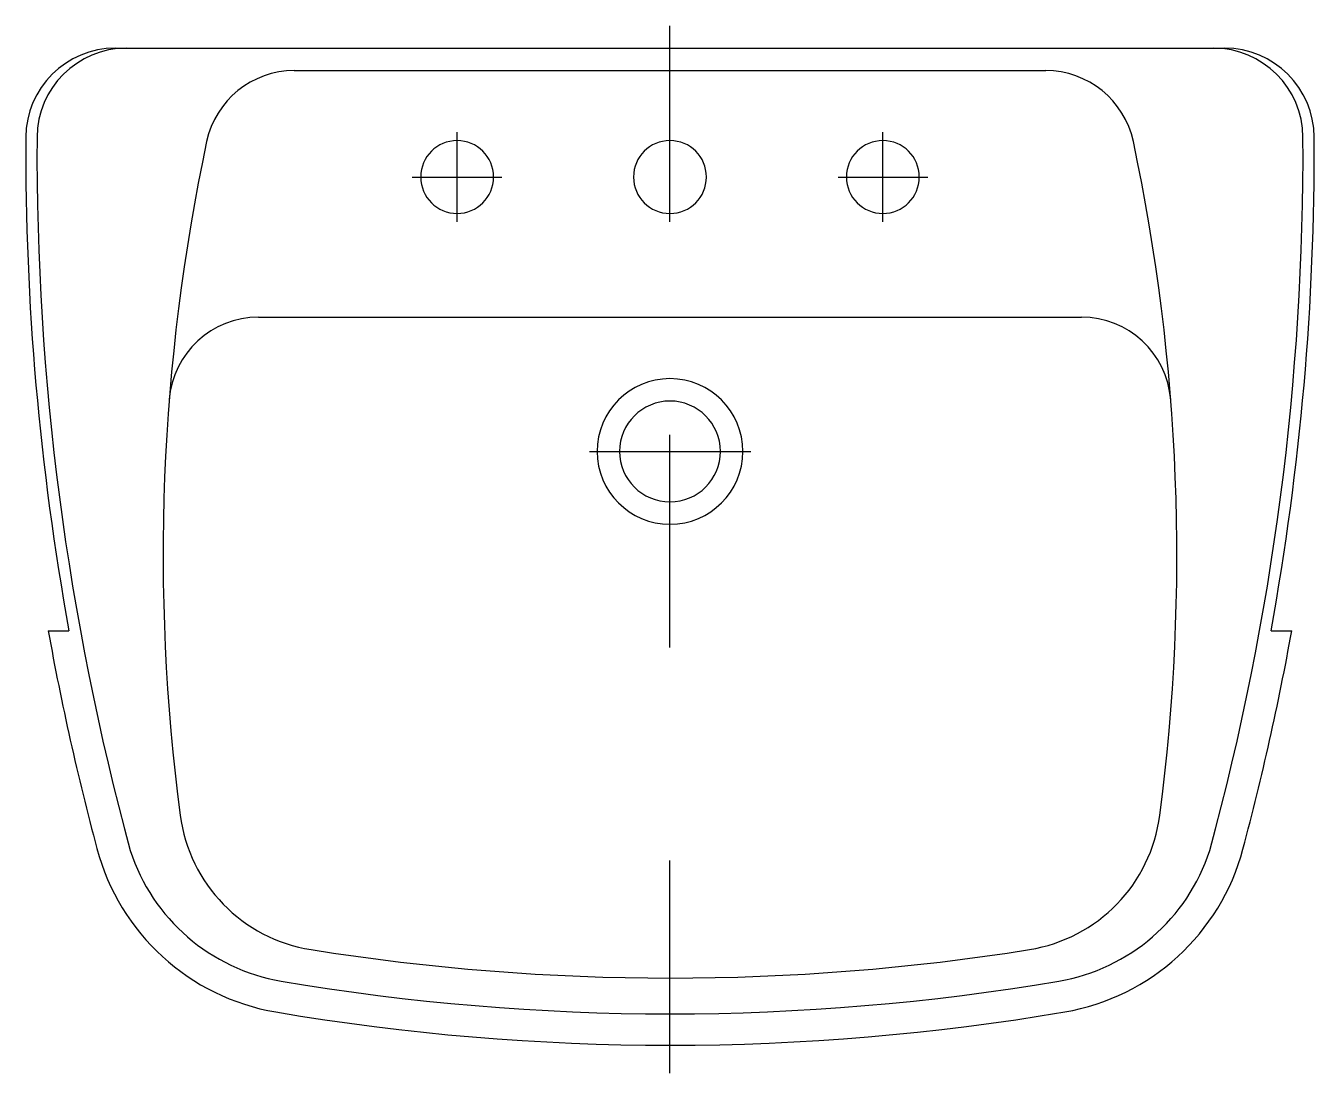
# Model space of a CAD drawing. Extents: x -981.185 to -980.58, y 869.693 to 870.185.
import ezdxf

# ---------------------------------------------------------------- set-up
doc = ezdxf.new("R2010")
doc.units = 0
doc.header["$LTSCALE"] = 0.2
doc.header["$MEASUREMENT"] = 0
for name, pattern in [('AXES', [0.54, 0.3, -0.08, 0.08, -0.08]), ('CACHE', [0.24, 0.12, -0.12]), ('CONTINU', [0])]:
    doc.linetypes.add(name, pattern=pattern)
doc.layers.get('0').update_dxf_attribs({"linetype": 'CONTINUOUS'})
doc.layers.add('DECA_EIXOS', color=5, linetype='AXES')

msp = doc.modelspace()

# ---------------------------------------------------------------- linework, layer by layer
at = {"linetype": 'CONTINU'}
for points in [[(-981.14304, 870.17417, 0.412637), (-981.18515, 870.13229)], [(-981.13778, 870.17418, 0.412627), (-981.17989, 870.13231)], [(-980.58515, 870.13231, 0.412626), (-980.62725, 870.17418)], [(-980.57989, 870.13229, 0.412637), (-980.62199, 870.17417)], [(-981.059, 870.16364, 0.354082), (-981.10019, 870.1303)], [(-980.66485, 870.1303, 0.354082), (-980.70603, 870.16364)], [(-981.18515, 870.13229, 0.046371), (-981.16486, 869.90049)], [(-981.17989, 870.13231, 0.067798), (-981.13609, 869.7972)], [(-981.10019, 870.1303, 0.085328), (-981.11264, 869.81381)], [(-980.88252, 870.13075, 1), (-980.88252, 870.09654)], [(-980.88252, 870.09654, 1), (-980.88252, 870.13075)], [(-980.6524, 869.81381, 0.085327), (-980.66485, 870.1303)], [(-980.62895, 869.7972, 0.067797), (-980.58515, 870.13231)], [(-980.60017, 869.90049, 0.046371), (-980.57989, 870.13229)], [(-981.07579, 870.04785, 0.391431), (-981.11777, 870.00905)], [(-980.64727, 870.00905, 0.391431), (-980.68924, 870.04785)], [(-980.88252, 870.01891, 1), (-980.88252, 869.95049)], [(-980.88252, 869.95049, 1), (-980.88252, 870.01891)], [(-980.88252, 870.00838, 1), (-980.88252, 869.96101)], [(-980.88252, 869.96101, 1), (-980.88252, 870.00838)], [(-981.17462, 869.90049, 0.020752), (-981.15173, 869.79812)], [(-980.61336, 869.79791, 0.020752), (-980.59041, 869.90049)], [(-981.11264, 869.81381, 0.331987), (-981.05116, 869.75065)], [(-980.71365, 869.75069, 0.331988), (-980.6524, 869.81381)], [(-981.15173, 869.79812, 0.293783), (-981.06762, 869.72136)], [(-981.13609, 869.7972, 0.279111), (-981.06515, 869.7359)], [(-980.69988, 869.7359, 0.27912), (-980.62895, 869.7972)], [(-980.6971, 869.72141, 0.293231), (-980.61336, 869.79791)], [(-981.05116, 869.75065, 0.079122), (-980.71365, 869.75069)], [(-981.06515, 869.7359, 0.084394), (-980.69988, 869.7359)], [(-981.06762, 869.72136, 0.084405), (-980.6971, 869.72141)]]:
    msp.add_lwpolyline(points, format="xyb", dxfattribs=at)
for points in [[(-981.14304, 870.17417), (-980.62199, 870.17417)], [(-981.059, 870.16364), (-980.70603, 870.16364)], [(-981.07579, 870.04785), (-980.68924, 870.04785)], [(-981.17462, 869.90049), (-981.16486, 869.90049)], [(-980.60017, 869.90049), (-980.59041, 869.90049)]]:
    msp.add_lwpolyline(points, dxfattribs=at)
at = {"linetype": 'CACHE'}
for points in [[(-980.98252, 870.13075, 1), (-980.98252, 870.09654)], [(-980.98252, 870.09654, 1), (-980.98252, 870.13075)], [(-980.78252, 870.13075, 1), (-980.78252, 870.09654)], [(-980.78252, 870.09654, 1), (-980.78252, 870.13075)]]:
    msp.add_lwpolyline(points, format="xyb", dxfattribs=at)
at = {"layer": 'DECA_EIXOS'}
for points in [[(-980.88252, 869.69259), (-980.88252, 870.1847)], [(-980.98252, 870.09259), (-980.98252, 870.1347)], [(-980.78252, 870.09259), (-980.78252, 870.1347)], [(-981.00357, 870.11364), (-980.96146, 870.11364)], [(-980.80357, 870.11364), (-980.76146, 870.11364)], [(-980.92041, 869.9847), (-980.84462, 869.9847)]]:
    msp.add_lwpolyline(points, dxfattribs=at)

doc.saveas('drawing.dxf')
